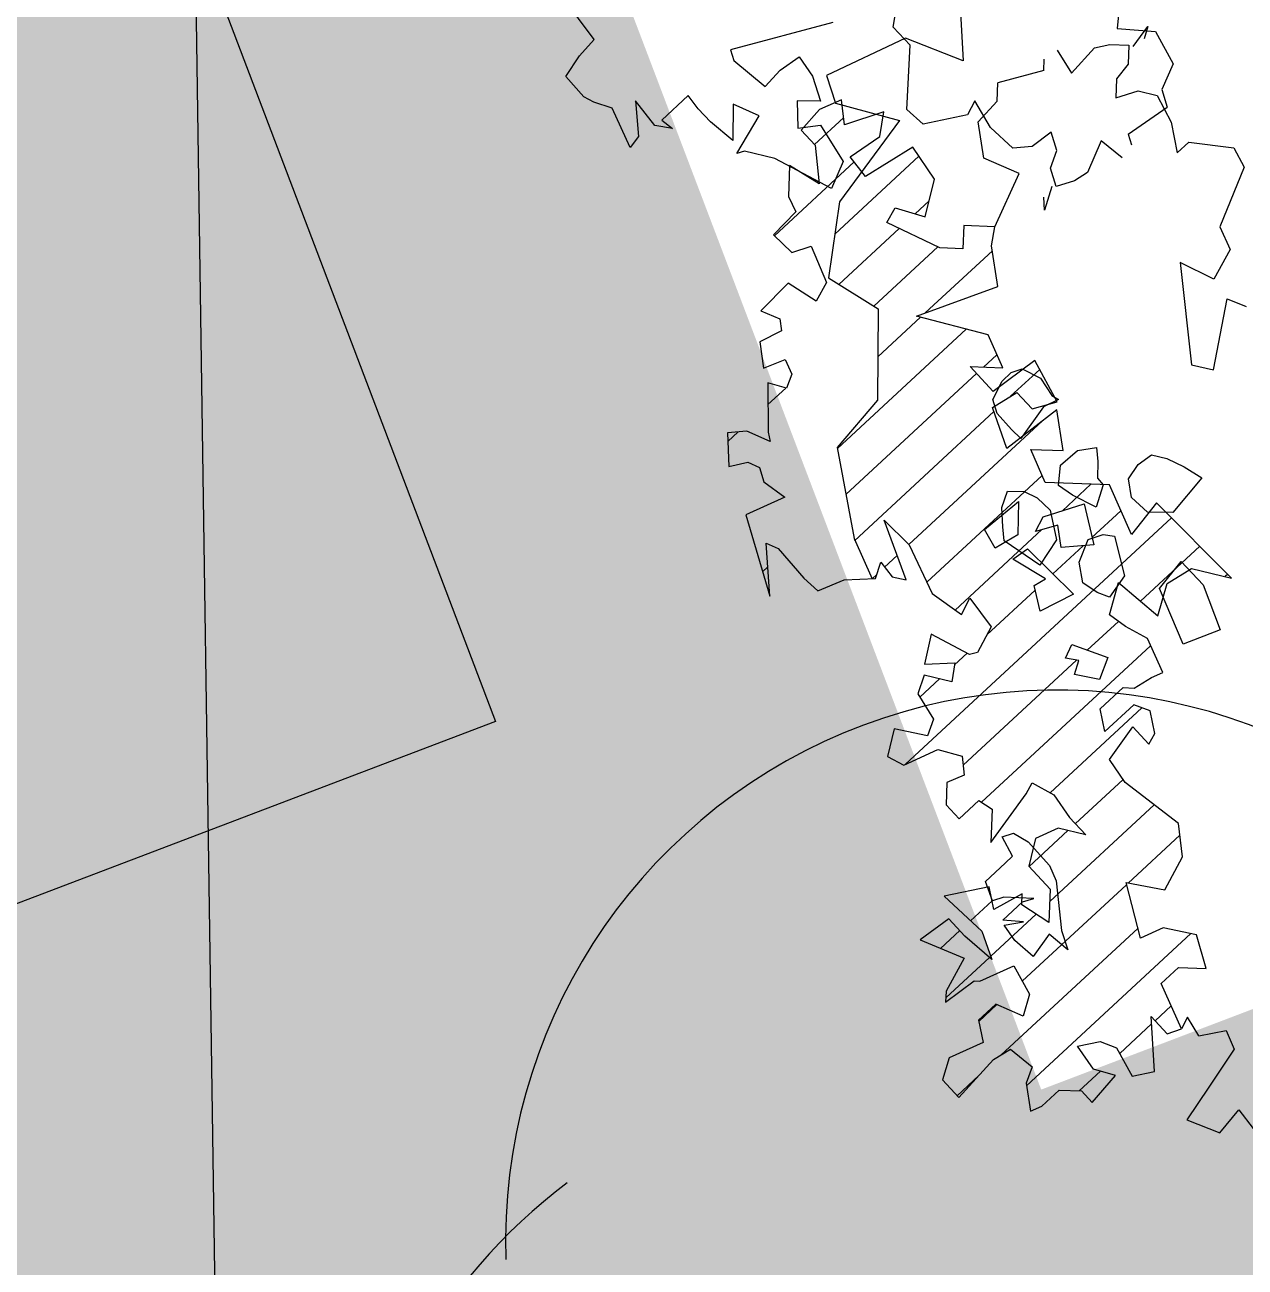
# Model space of a CAD drawing. Header units: metres. Extents: x 1841041 to 1841282, y 5171502 to 5171751.
# Drawn here: x 1841097.335 to 1841098.719, y 5171568.082 to 5171569.49 of the extents above; entities that cross this region are included whole.
import ezdxf
from ezdxf.lldxf.tags import DXFTag

# ---------------------------------------------------------------- set-up
doc = ezdxf.new("R2010")
doc.units = ezdxf.units.M
for name, color, linetype, true_color in [('Fond topo - SUPP', 7, 'Continuous', 0x999999), ('SA - arbuste', 7, 'Continuous', 0x008000), ('SA - béton balayé', 7, 'Continuous', 0xc0c0c0), ('SA - clôture', 7, 'DIVISE2', 0x800080), ('SA - couvre sol 3', 7, 'Continuous', 0x99cc00), ('SA - EBC', 7, 'Continuous', 0x4f7f3f), ('SA - ECL-réso', 6, 'Eclairage public', 0xff00ff), ('SA - gazon', 7, 'Continuous', 0xccffcc), ('SA - haie séparative', 7, 'Continuous', 0x008000), ('SA - Limite terrain', 1, 'LIMITE_CADASTRALE', 0xff0000), ('SA - pouzzolane', 7, 'Continuous', 0x993300)]:
    doc.layers.add(name, color=color, linetype=linetype, true_color=true_color)
doc.layers.add('SA - Bâtiment AB', color=7, linetype='Continuous')
doc.styles.add('Lignes', font='arial.ttf', dxfattribs={"height": 0.35})
tags = doc.linetypes.add('CACHE2', pattern=[4.7625, 3.175, -1.5875]).pattern_tags.tags
tags[6:7] = [DXFTag(74, 4), DXFTag(75, 0), DXFTag(340, '0'), DXFTag(46, 0.0), DXFTag(50, 0.0), DXFTag(44, 0.0), DXFTag(45, 0.0)]
tags[4:5] = [DXFTag(74, 4), DXFTag(75, 0), DXFTag(340, '0'), DXFTag(46, 0.0), DXFTag(50, 0.0), DXFTag(44, 0.0), DXFTag(45, 0.0)]
tags = doc.linetypes.add('DIVISE2', pattern=[15.875, 6.35, -3.175, 0, -3.175, 0, -3.175]).pattern_tags.tags
tags[14:15] = [DXFTag(74, 4), DXFTag(75, 0), DXFTag(340, '0'), DXFTag(46, 0.0), DXFTag(50, 0.0), DXFTag(44, 0.0), DXFTag(45, 0.0)]
tags[12:13] = [DXFTag(74, 4), DXFTag(75, 0), DXFTag(340, '0'), DXFTag(46, 0.0), DXFTag(50, 0.0), DXFTag(44, 0.0), DXFTag(45, 0.0)]
tags[10:11] = [DXFTag(74, 4), DXFTag(75, 0), DXFTag(340, '0'), DXFTag(46, 0.0), DXFTag(50, 0.0), DXFTag(44, 0.0), DXFTag(45, 0.0)]
tags[8:9] = [DXFTag(74, 4), DXFTag(75, 0), DXFTag(340, '0'), DXFTag(46, 0.0), DXFTag(50, 0.0), DXFTag(44, 0.0), DXFTag(45, 0.0)]
tags[6:7] = [DXFTag(74, 4), DXFTag(75, 0), DXFTag(340, '0'), DXFTag(46, 0.0), DXFTag(50, 0.0), DXFTag(44, 0.0), DXFTag(45, 0.0)]
tags[4:5] = [DXFTag(74, 4), DXFTag(75, 0), DXFTag(340, '0'), DXFTag(46, 0.0), DXFTag(50, 0.0), DXFTag(44, 0.0), DXFTag(45, 0.0)]
tags = doc.linetypes.add('Eclairage public', pattern='A,5,-0.25,["ECL",Lignes,S=1,R=0,X=0,Y=-0.18],-1.25', length=6.5).pattern_tags.tags
tags[15:16] = [DXFTag(74, 4), DXFTag(75, 0), DXFTag(340, '0'), DXFTag(46, 0.0), DXFTag(50, 0.0), DXFTag(44, 0.0), DXFTag(45, 0.0)]
tags[4:5] = [DXFTag(74, 4), DXFTag(75, 0), DXFTag(340, '0'), DXFTag(46, 0.0), DXFTag(50, 0.0), DXFTag(44, 0.0), DXFTag(45, 0.0)]
tags = doc.linetypes.add('L16', pattern=[0.375, 0.3, -0.075]).pattern_tags.tags
tags[6:7] = [DXFTag(74, 4), DXFTag(75, 0), DXFTag(340, '0'), DXFTag(46, 0.0), DXFTag(50, 0.0), DXFTag(44, 0.0), DXFTag(45, 0.0)]
tags[4:5] = [DXFTag(74, 4), DXFTag(75, 0), DXFTag(340, '0'), DXFTag(46, 0.0), DXFTag(50, 0.0), DXFTag(44, 0.0), DXFTag(45, 0.0)]
tags = doc.linetypes.add('LIMITE_CADASTRALE', pattern=[13, 8, -2, 1, -2]).pattern_tags.tags
tags[10:11] = [DXFTag(74, 4), DXFTag(75, 0), DXFTag(340, '0'), DXFTag(46, 0.0), DXFTag(50, 0.0), DXFTag(44, 0.0), DXFTag(45, 0.0)]
tags[8:9] = [DXFTag(74, 4), DXFTag(75, 0), DXFTag(340, '0'), DXFTag(46, 0.0), DXFTag(50, 0.0), DXFTag(44, 0.0), DXFTag(45, 0.0)]
tags[6:7] = [DXFTag(74, 4), DXFTag(75, 0), DXFTag(340, '0'), DXFTag(46, 0.0), DXFTag(50, 0.0), DXFTag(44, 0.0), DXFTag(45, 0.0)]
tags[4:5] = [DXFTag(74, 4), DXFTag(75, 0), DXFTag(340, '0'), DXFTag(46, 0.0), DXFTag(50, 0.0), DXFTag(44, 0.0), DXFTag(45, 0.0)]

msp = doc.modelspace()

# ---------------------------------------------------------------- hatches: boundary and pattern name
at = {"layer": 'SA - béton balayé'}
h = msp.add_hatch(dxfattribs=at)
h.set_pattern_fill('BETON_BALAYE', color=256, scale=0.5, style=0, pattern_type=2)
h.set_pattern_definition([(0, (0, 0), (1.1, 0.5), [7.5, -1, 2.5, -0.5]), (0, (0.665, 0.25), (-0.5, 0.665), [1.5, -0.165, 3, -0.375]), (0, (0.25, 0.425), (2.6, 0.335), [4, -0.7, 2, -0.5])])
h.paths.add_polyline_path([(1841099.2489, 5171563.9811, -0.313734), (1841101.0532, 5171566.6226), (1841110.9726, 5171570.3971), (1841110.5481, 5171571.5185), (1841100.6266, 5171567.7442, 0.313734), (1841098.0489, 5171563.9706), (1841098.0884, 5171559.4547, -0.675105), (1841088.6595, 5171555.558), (1841088.4153, 5171555.8073, 0.29821), (1841086.2754, 5171556.2771), (1841077.4086, 5171552.904), (1841077.8352, 5171551.7825), (1841086.7021, 5171555.1555, -0.29821), (1841087.5581, 5171554.9676), (1841087.8022, 5171554.7183, 0.675105), (1841099.2884, 5171559.4652)])
at = {"layer": 'SA - couvre sol 3'}
h = msp.add_hatch(dxfattribs=at)
h.set_pattern_fill('PELOUSE6', color=256, scale=0.1, style=0, pattern_type=2)
h.set_pattern_definition([(0, (0, 0), (0, 0.600000006), [0.18750000187, -1.01250001012]), (90, (0.0703, 0), (-1.200000012, 7e-17), [0.07500000075, -0.52500000525]), (90, (0.1172, 0), (-1.200000012, 7e-17), [0.07500000075, -0.52500000525]), (90, (0.0938, 0), (-1.200000012, 7e-17), [0.09375000094, -0.50625000506]), (123.69006753, (0.04687, 0), (-1.20000001082, 1.200000009543), [0.0600000006, -2.10373078604]), (56.30993247, (0.14062, 0), (4.2e-11, 0.600000006477), [0.0600000006, -2.10373078604]), (56.30993247, (0.1875, 0), (4.2e-11, 0.600000006477), [0.1300000013, -2.03333078533]), (123.69006753, (0, 0), (-1.20000001082, 1.200000009543), [0.1300000013, -2.03333078533]), (0, (0.42533, 0.1125), (0, 0.600000006), [0.22212275422, -0.97787725778]), (0, (0.347, 0.21), (0, 0.600000006), [0.41405044514, -0.280479276805, 0.215371592154, -0.2900986969]), (0, (0.26946, 0.3075), (0, 0.600000006), [0.597399744974, -0.231437308314, 0.147393505474, -0.22376945324]), (0, (0.19153, 0.405), (0, 0.600000006), [0.50230571202, -0.69769429998]), (0, (0.19296, 0.5025), (0, 0.600000006), [0.32784869528, -0.87215131672])])
h.paths.add_polyline_path([(1841110.8938, 5171572.9495), (1841111.2546, 5171572.0012), (1841103.6905, 5171569.1237), (1841103.7616, 5171568.9368), (1841100.6266, 5171567.7442, 0.311335), (1841098.0488, 5171564.0056), (1841098.0843, 5171559.2955, -0.664931), (1841088.6595, 5171555.558), (1841088.4153, 5171555.8073, 0.29821), (1841086.2754, 5171556.2771), (1841094.4279, 5171559.3784), (1841092.4314, 5171564.6267), (1841093.0864, 5171564.8758), (1841095.0829, 5171559.6275), (1841095.3446, 5171559.7271), (1841092.9163, 5171566.1107)])
at = {"layer": 'SA - EBC'}
h = msp.add_hatch(dxfattribs=at)
h.set_pattern_fill('_USER', color=256, scale=0.75, angle=-315, style=0, pattern_type=0)
h.set_pattern_definition([(-315, (0, 0), (-0.53033008589, 0.53033008589), [])])
h.paths.add_polyline_path([(1841119.3108, 5171517.9418), (1841118.4472, 5171528.7351, 0.1757), (1841113.1129, 5171539.7766), (1841109.3438, 5171549.2259), (1841089.2725, 5171544.3043), (1841086.6063, 5171546.279), (1841084.8738, 5171548.2093), (1841084.535, 5171549.2196), (1841084.8733, 5171550.7731, -0.34296), (1841089.2006, 5171553.9782), (1841090.7786, 5171552.8614), (1841093.9269, 5171551.6062), (1841097.9702, 5171551.3519), (1841103.2639, 5171552.0129), (1841107.7311, 5171553.0118, -0.052328), (1841109.9498, 5171560.7386), (1841111.8049, 5171565.3276), (1841115.1437, 5171570.7622, -0.606358), (1841121.4943, 5171570.3151), (1841124.8167, 5171565.3345), (1841131.167, 5171558.8653, -0.134836), (1841134.5594, 5171550.6568), (1841135.0494, 5171546.7196), (1841133.62, 5171539.683, 0.064934), (1841133.2119, 5171533.9235), (1841134.314, 5171530.293)])
at = {"layer": 'SA - gazon'}
msp.add_hatch(color=256, dxfattribs=at).paths.add_polyline_path([(1841097.6908, 5171570.2379), (1841098.4588, 5171568.2191), (1841092.9163, 5171566.1107), (1841092.1483, 5171568.1295)])
at = {"layer": 'SA - pouzzolane'}
h = msp.add_hatch(dxfattribs=at)
h.set_pattern_fill('SABLE', color=256, style=0, pattern_type=2)
h.set_pattern_definition([(0, (78.09, 51.87), (0, 1), [0, -1]), (0, (78.21, 51.71), (0, 1), [0, -1]), (0, (78.16, 51.47), (0, 1), [0, -1]), (0, (78.51, 51.24), (0, 1), [0, -1]), (0, (78.48, 51.6), (0, 1), [0, -1]), (0, (78.75, 51.84), (0, 1), [0, -1]), (0, (78.4, 51.91), (0, 1), [0, -1]), (0, (78.82, 51.5), (0, 1), [0, -1]), (0, (78.77, 51.18), (0, 1), [0, -1]), (0, (78.03, 51.03), (0, 1), [0, -1]), (0, (78.21, 51.23), (0, 1), [0, -1]), (0, (78.35, 51.04), (0, 1), [0, -1]), (0, (78.96, 51.68), (0, 1), [0, -1]), (0, (78.64, 51.43), (0, 1), [0, -1]), (0, (78.56, 51.76), (0, 1), [0, -1]), (0, (78.73, 51.67), (0, 1), [0, -1]), (0, (78.37, 51.4), (0, 1), [0, -1]), (0, (78.65, 51.94), (0, 1), [0, -1]), (0, (78.96, 51.35), (0, 1), [0, -1]), (0, (78.93, 51.05), (0, 1), [0, -1]), (75.9627444784, (78.18, 51.57), (-1.000053324181, -2.99998212319), [0.0412, -4.0819]), (329.0382025877, (78.35, 51.78), (-3.000067924041, 1.99989762714), [0.0583, -5.7726]), (338.199797732, (78.64, 51.55), (3.0000211770895, -0.999937196254), [0.0539, -5.3313]), (149.0377816694, (78.65, 51.07), (3.0000532327494, -1.99991966733), [0.0583, -5.7726]), (53.1303763425, (78.34, 51.2), (1.999985653982, 3.0000095639625), [0.05, -4.95]), (315.000736607, (78.87, 51.92), (1.00000030937, 1.285622e-05), [0.0566, -1.3576]), (101.310397335, (78.8, 51.3), (-1.000032352666, 3.999992071967), [0.051, -5.048]), (323.13100772, (78.06, 51.34), (3.000031602853, -1.999952594909), [0.05, -4.95]), (315.000736607, (78.18, 51.97), (1.00000030937, 1.285622e-05), [0.0424, -1.3718])])
h.paths.add_polyline_path([(1841088.9541, 5171557.5529), (1841088.0303, 5171559.9813), (1841081.3333, 5171557.4337), (1841082.2571, 5171555.0052), (1841075.2149, 5171552.3263), (1841074.5145, 5171562.0527), (1841077.9829, 5171563.3721), (1841075.6141, 5171569.5993), (1841074.015, 5171568.9888), (1841073.8303, 5171571.5546), (1841077.6365, 5171573.0025), (1841075.0221, 5171579.8732, -0.184517), (1841081.5711, 5171585.7286), (1841082.2888, 5171586.0016), (1841082.559, 5171585.2913), (1841083.1665, 5171585.5224), (1841082.8963, 5171586.2327), (1841086.4113, 5171587.5699), (1841088.5268, 5171582.0088), (1841097.9374, 5171585.5887), (1841099.8325, 5171580.607), (1841099.1221, 5171580.3367), (1841099.4137, 5171579.5703), (1841100.124, 5171579.8405), (1841100.636, 5171578.4946), (1841099.9257, 5171578.2244), (1841100.2172, 5171577.458), (1841100.9276, 5171577.7282), (1841102.7444, 5171572.9521), (1841090.7442, 5171568.3871), (1841094.1183, 5171559.5174)])
h.paths.add_polyline_path([(1841079.9347, 5171556.0475), (1841079.4674, 5171555.8698), (1841079.7874, 5171555.0286), (1841080.2547, 5171555.2064)])
h.paths.add_polyline_path([(1841092.1571, 5171560.1729), (1841091.4935, 5171559.9204), (1841091.7068, 5171559.3596), (1841092.3704, 5171559.6121)])
h.paths.add_polyline_path([(1841086.1417, 5171562.6117), (1841086.8426, 5171562.8783), (1841086.6284, 5171563.4415), (1841085.9274, 5171563.1749)])
h.paths.add_polyline_path([(1841086.9292, 5171572.2622), (1841086.4364, 5171573.5576), (1841085.1466, 5171573.0669), (1841085.6394, 5171571.7715)])
h.paths.add_polyline_path([(1841084.9453, 5171564.1515), (1841084.4525, 5171565.4469), (1841083.1626, 5171564.9563), (1841083.6554, 5171563.6608)])
h.paths.add_polyline_path([(1841088.8168, 5171573.3566), (1841088.5679, 5171574.0108), (1841087.7737, 5171573.7087), (1841088.0226, 5171573.0544)])
h.paths.add_polyline_path([(1841091.2535, 5171578.004), (1841089.9581, 5171577.5112), (1841090.4487, 5171576.2214), (1841091.7442, 5171576.7142)])
h.paths.add_polyline_path([(1841091.3578, 5171573.724), (1841092.6533, 5171574.2168), (1841092.1626, 5171575.5067), (1841090.8672, 5171575.0139)])
h.paths.add_polyline_path([(1841078.1427, 5171579.1504), (1841078.76, 5171579.3853), (1841078.5253, 5171580.0021), (1841077.908, 5171579.7673)])
h.paths.add_polyline_path([(1841084.0802, 5171578.4236), (1841082.8816, 5171577.9676), (1841083.5286, 5171576.267), (1841084.7272, 5171576.7229), (1841085.6233, 5171574.3672), (1841089.1563, 5171575.7111), (1841086.9377, 5171581.5434), (1841083.4047, 5171580.1994)])
h.paths.add_polyline_path([(1841080.7584, 5171562.7096), (1841080.2678, 5171563.9994), (1841078.9723, 5171563.5066), (1841079.463, 5171562.2168)])
h.paths.add_polyline_path([(1841081.4517, 5171572.8872), (1841080.7413, 5171572.617), (1841081.0257, 5171571.8692), (1841081.7361, 5171572.1395)])

# ---------------------------------------------------------------- linework, layer by layer
at = {"layer": 'Fond topo - SUPP', "linetype": 'L16', "ltscale": 2, "flags": 128}
msp.add_lwpolyline([(1841088.7709, 5171555.4442, 0.019896), (1841089.454, 5171555.0547, 0.019896), (1841090.166, 5171554.7207, 0.021533), (1841090.9637, 5171554.4242, 0.021533), (1841091.784, 5171554.1974, 0.257696), (1841095.6824, 5171555.1312, 0.11228), (1841097.302, 5171557.46, 0.061741), (1841097.5795, 5171560.4717), (1841097.5921, 5171565.2932), (1841097.4585, 5171574.3066, -0.131239), (1841099.6745, 5171583.4621, -0.390473), (1841106.303, 5171585.7162, -0.056476), (1841110.442, 5171583.2936), (1841112.8181, 5171580.4223), (1841114.7643, 5171577.4675), (1841115.7147, 5171575.9531), (1841118.0315, 5171572.1591), (1841120.9234, 5171567.6954), (1841123.9523, 5171563.6316, 0.198975), (1841126.8432, 5171561.8145, 0.243543), (1841129.6165, 5171562.5644, 0.098187), (1841131.7777, 5171565.4436, 0.059558), (1841133.2244, 5171569.6786), (1841135.7862, 5171579.4636, -0.080935), (1841141.1125, 5171591.9671, -0.021003), (1841145.2069, 5171597.8728, -0.082068), (1841150.8009, 5171603.1769, -0.160003), (1841155.5759, 5171604.5382, -0.079327), (1841158.6652, 5171603.9187, -0.091788), (1841160.6198, 5171602.7489, -0.065605), (1841163.8144, 5171599.0874, -0.059898), (1841165.2066, 5171596.3245), (1841165.2499, 5171596.2036)], format="xyb", dxfattribs=at)
at = {"layer": 'SA - arbuste', "ltscale": 0.8}
for centre, radius, start, end in [((1841098.5054, 5171568.1112), 0.6251, 43.6285, 181.8458), ((1841098.3403, 5171567.6609), 0.6477, 127.0485, 222.5557)]:
    msp.add_arc(centre, radius, start, end, dxfattribs=at)
at = {"layer": 'SA - Bâtiment AB', "color": 16, "linetype": 'DIVISE2', "ltscale": 0.1, "true_color": 0x800000, "const_width": 0.1, "elevation": 0, "flags": 128}
msp.add_lwpolyline([(1841097.513, 5171570.7053), (1841098.2952, 5171568.649)], dxfattribs=at)
at = {"layer": 'SA - Bâtiment AB', "linetype": 'CACHE2', "ltscale": 0.25, "elevation": 0, "flags": 128}
msp.add_lwpolyline([(1841097.1578, 5171570.5702), (1841097.8689, 5171568.7008), (1841093.663, 5171567.1009), (1841092.9519, 5171568.9702)], dxfattribs=at)
at = {"layer": 'SA - clôture', "ltscale": 0.1, "const_width": 0.1, "elevation": 0, "flags": 128}
msp.add_lwpolyline([(1841103.8658, 5171570.2759), (1841092.9163, 5171566.1107)], dxfattribs=at)
at = {"layer": 'SA - clôture', "ltscale": 0.1, "const_width": 0.1, "flags": 128}
msp.add_lwpolyline([(1841098.4588, 5171568.2191), (1841098.2952, 5171568.649)], dxfattribs=at)
at = {"layer": 'SA - ECL-réso', "ltscale": 0.5, "const_width": 0.15, "elevation": 0, "flags": 128}
msp.add_lwpolyline([(1841077.8206, 5171552.5259, 0.367766), (1841079.3264, 5171551.7556), (1841085.0281, 5171553.9103), (1841088.9282, 5171555.5779, -0.214116), (1841089.5964, 5171555.5035), (1841091.5149, 5171554.5636, 0.409404), (1841096.9718, 5171557.1301, 0.134342), (1841097.6474, 5171559.6846), (1841097.491, 5171563.2239), (1841097.4846, 5171563.9657, -0.313734), (1841100.4259, 5171568.2717), (1841101.735, 5171568.7697, -0.087208), (1841102.2497, 5171568.8437)], format="xyb", dxfattribs=at)
at = {"layer": 'SA - haie séparative', "ltscale": 0.34992}
for p, q in [((1841097.981, 5171569.4735), (1841097.9265, 5171569.5462)), ((1841098.58, 5171569.5519), (1841098.574, 5171569.4859)), ((1841098.3198, 5171569.4876), (1841098.3261, 5171569.5253)), ((1841098.3955, 5171569.5177), (1841098.3994, 5171569.4493)), ((1841098.2513, 5171569.4928), (1841098.1355, 5171569.4618)), ((1841098.3393, 5171569.4672), (1841098.3198, 5171569.4876)), ((1841098.574, 5171569.4859), (1841098.6175, 5171569.4824)), ((1841098.5921, 5171569.4656), (1841098.6087, 5171569.4882)), ((1841098.6087, 5171569.4882), (1841098.6044, 5171569.4741)), ((1841098.6175, 5171569.4824), (1841098.6372, 5171569.446)), ((1841097.9641, 5171569.455), (1841097.981, 5171569.4735)), ((1841098.3337, 5171569.4749), (1841098.2442, 5171569.4329)), ((1841098.3994, 5171569.4493), (1841098.3337, 5171569.4749)), ((1841097.9488, 5171569.4315), (1841097.9641, 5171569.455)), ((1841098.1355, 5171569.4618), (1841098.1392, 5171569.4497)), ((1841098.3354, 5171569.3943), (1841098.3393, 5171569.4672)), ((1841098.5059, 5171569.4613), (1841098.522, 5171569.4355)), ((1841098.522, 5171569.4355), (1841098.5483, 5171569.4642)), ((1841098.5483, 5171569.4642), (1841098.5656, 5171569.468)), ((1841098.5656, 5171569.468), (1841098.5872, 5171569.4672)), ((1841098.5872, 5171569.4672), (1841098.5864, 5171569.4456)), ((1841098.1392, 5171569.4497), (1841098.1747, 5171569.4201)), ((1841098.1917, 5171569.4386), (1841098.2134, 5171569.4538)), ((1841098.2134, 5171569.4538), (1841098.2286, 5171569.4321)), ((1841098.4906, 5171569.4385), (1841098.491, 5171569.4511)), ((1841098.5864, 5171569.4456), (1841098.5731, 5171569.429)), ((1841098.6372, 5171569.446), (1841098.6246, 5171569.4167)), ((1841097.9691, 5171569.4085), (1841097.9488, 5171569.4315)), ((1841098.1747, 5171569.4201), (1841098.1917, 5171569.4386)), ((1841098.2286, 5171569.4321), (1841098.2373, 5171569.4037)), ((1841098.2442, 5171569.4329), (1841098.2546, 5171569.4014)), ((1841098.4906, 5171569.4385), (1841098.4386, 5171569.4243)), ((1841098.5731, 5171569.429), (1841098.5723, 5171569.4074)), ((1841098.4378, 5171569.4036), (1841098.4386, 5171569.4243)), ((1841098.5723, 5171569.4074), (1841098.5978, 5171569.4154)), ((1841098.5978, 5171569.4154), (1841098.6193, 5171569.4101)), ((1841098.6246, 5171569.4167), (1841098.6307, 5171569.3969)), ((1841097.9803, 5171569.4025), (1841097.9691, 5171569.4085)), ((1841098.0013, 5171569.3958), (1841097.9803, 5171569.4025)), ((1841098.0279, 5171569.404), (1841098.031, 5171569.3635)), ((1841098.0498, 5171569.3759), (1841098.0279, 5171569.404)), ((1841098.0873, 5171569.4101), (1841098.0574, 5171569.382)), ((1841098.0987, 5171569.3948), (1841098.0873, 5171569.4101)), ((1841098.1384, 5171569.4004), (1841098.1381, 5171569.3589)), ((1841098.168, 5171569.387), (1841098.1384, 5171569.4004)), ((1841098.2109, 5171569.404), (1841098.2119, 5171569.3732)), ((1841098.2373, 5171569.4037), (1841098.2109, 5171569.404)), ((1841098.2546, 5171569.4014), (1841098.3271, 5171569.3818)), ((1841098.4126, 5171569.404), (1841098.4043, 5171569.3883)), ((1841098.4304, 5171569.3737), (1841098.4126, 5171569.404)), ((1841098.4162, 5171569.3801), (1841098.4378, 5171569.4036)), ((1841098.6193, 5171569.4101), (1841098.6352, 5171569.3797)), ((1841098.0216, 5171569.3512), (1841098.0013, 5171569.3958)), ((1841098.1126, 5171569.3802), (1841098.0987, 5171569.3948)), ((1841098.1426, 5171569.3442), (1841098.168, 5171569.387)), ((1841098.3539, 5171569.3774), (1841098.3354, 5171569.3943)), ((1841098.4043, 5171569.3883), (1841098.3539, 5171569.3774)), ((1841098.5864, 5171569.3662), (1841098.6307, 5171569.3969)), ((1841098.0697, 5171569.3726), (1841098.0498, 5171569.3759)), ((1841098.0574, 5171569.382), (1841098.0697, 5171569.3726)), ((1841098.1381, 5171569.3589), (1841098.1126, 5171569.3802)), ((1841098.2119, 5171569.3732), (1841098.2373, 5171569.3763)), ((1841098.2373, 5171569.3763), (1841098.2632, 5171569.3353)), ((1841098.3271, 5171569.3818), (1841098.2591, 5171569.2896)), ((1841098.4227, 5171569.3392), (1841098.4162, 5171569.3801)), ((1841098.4555, 5171569.3504), (1841098.4304, 5171569.3737)), ((1841098.6352, 5171569.3797), (1841098.642, 5171569.3452)), ((1841098.031, 5171569.3635), (1841098.0216, 5171569.3512)), ((1841098.499, 5171569.3685), (1841098.4775, 5171569.3524)), ((1841098.5054, 5171569.3478), (1841098.499, 5171569.3685)), ((1841098.5557, 5171569.3587), (1841098.5404, 5171569.3228)), ((1841098.5795, 5171569.3396), (1841098.5557, 5171569.3587)), ((1841098.5864, 5171569.3662), (1841098.5901, 5171569.3542)), ((1841098.642, 5171569.3452), (1841098.6551, 5171569.3573)), ((1841098.6551, 5171569.3573), (1841098.7062, 5171569.3508)), ((1841098.1512, 5171569.3469), (1841098.1426, 5171569.3442)), ((1841098.1858, 5171569.3387), (1841098.1512, 5171569.3469)), ((1841098.4775, 5171569.3524), (1841098.4555, 5171569.3504)), ((1841098.4984, 5171569.3277), (1841098.5054, 5171569.3478)), ((1841098.7062, 5171569.3508), (1841098.718, 5171569.3287)), ((1841098.25, 5171569.3048), (1841098.1858, 5171569.3387)), ((1841098.2632, 5171569.3353), (1841098.25, 5171569.3048)), ((1841098.4626, 5171569.3215), (1841098.4227, 5171569.3392)), ((1841098.5047, 5171569.3071), (1841098.4984, 5171569.3277)), ((1841098.718, 5171569.3287), (1841098.6901, 5171569.2613)), ((1841098.435, 5171569.2612), (1841098.4626, 5171569.3215)), ((1841098.5254, 5171569.3135), (1841098.5047, 5171569.3071)), ((1841098.5404, 5171569.3228), (1841098.5254, 5171569.3135)), ((1841098.4996, 5171569.307), (1841098.4914, 5171569.2801)), ((1841098.2591, 5171569.2896), (1841098.2465, 5171569.2033)), ((1841098.4914, 5171569.2801), (1841098.4908, 5171569.2949)), ((1841098.6901, 5171569.2613), (1841098.7018, 5171569.2356)), ((1841098.7018, 5171569.2356), (1841098.6833, 5171569.2021)), ((1841098.6453, 5171569.2207), (1841098.658, 5171569.1048)), ((1841098.6833, 5171569.2021), (1841098.6453, 5171569.2207)), ((1841098.2465, 5171569.2033), (1841098.3029, 5171569.1684)), ((1841098.683, 5171569.0993), (1841098.6987, 5171569.1798)), ((1841098.6987, 5171569.1798), (1841098.72, 5171569.1709)), ((1841098.3029, 5171569.1684), (1841098.3022, 5171569.0648)), ((1841098.658, 5171569.1048), (1841098.683, 5171569.0993)), ((1841098.3022, 5171569.0648), (1841098.2565, 5171569.0111)), ((1841098.2565, 5171569.0111), (1841098.2756, 5171568.9079)), ((1841098.2756, 5171568.9079), (1841098.296, 5171568.8625)), ((1841098.6217, 5171568.8515), (1841098.6464, 5171568.8821)), ((1841098.6464, 5171568.8821), (1841098.6714, 5171568.8555)), ((1841098.6488, 5171568.7883), (1841098.6217, 5171568.8515)), ((1841098.6714, 5171568.8555), (1841098.6907, 5171568.8046)), ((1841098.6907, 5171568.8046), (1841098.6488, 5171568.7883)), ((1841098.4434, 5171568.5701), (1841098.4562, 5171568.5742)), ((1841098.4552, 5171568.548), (1841098.4434, 5171568.5701)), ((1841098.4562, 5171568.5742), (1841098.473, 5171568.5645)), ((1841098.473, 5171568.5645), (1841098.4972, 5171568.5374)), ((1841098.4244, 5171568.5195), (1841098.4468, 5171568.5403)), ((1841098.4468, 5171568.5403), (1841098.4552, 5171568.548)), ((1841098.4972, 5171568.5374), (1841098.5046, 5171568.52)), ((1841098.4325, 5171568.4975), (1841098.4244, 5171568.5195)), ((1841098.5046, 5171568.52), (1841098.5106, 5171568.4639)), ((1841098.4453, 5171568.5016), (1841098.4325, 5171568.4975)), ((1841098.4795, 5171568.5002), (1841098.4453, 5171568.5016)), ((1841098.4667, 5171568.4962), (1841098.4795, 5171568.5002)), ((1841098.4443, 5171568.4755), (1841098.4667, 5171568.4962)), ((1841098.4677, 5171568.4736), (1841098.4443, 5171568.4755)), ((1841098.4459, 5171568.47), (1841098.4677, 5171568.4736)), ((1841098.4578, 5171568.4524), (1841098.4459, 5171568.47)), ((1841098.4969, 5171568.4599), (1841098.4788, 5171568.4345)), ((1841098.5178, 5171568.442), (1841098.4969, 5171568.4599)), ((1841098.5106, 5171568.4639), (1841098.5178, 5171568.442)), ((1841098.4788, 5171568.4345), (1841098.4578, 5171568.4524)), ((1841098.6537, 5171568.3658), (1841098.6469, 5171568.3525)), ((1841098.6664, 5171568.3445), (1841098.6537, 5171568.3658)), ((1841098.6664, 5171568.3445), (1841098.6973, 5171568.3506)), ((1841098.6973, 5171568.3506), (1841098.7064, 5171568.3295)), ((1841098.7064, 5171568.3295), (1841098.6777, 5171568.2864)), ((1841098.6777, 5171568.2864), (1841098.6529, 5171568.2495)), ((1841098.6901, 5171568.2346), (1841098.7119, 5171568.2608)), ((1841098.7119, 5171568.2608), (1841098.7282, 5171568.2394)), ((1841098.6529, 5171568.2495), (1841098.6901, 5171568.2346))]:
    msp.add_line(p, q, dxfattribs=at)
at = {"layer": 'SA - haie séparative', "ltscale": 0.34992, "elevation": 0, "flags": 128}
for points in [[(1841098.435, 5171569.2612), (1841098.3999, 5171569.2626), (1841098.3989, 5171569.2365), (1841098.3728, 5171569.2375), (1841098.3126, 5171569.266), (1841098.3223, 5171569.2827), (1841098.3561, 5171569.2724), (1841098.3668, 5171569.3153), (1841098.3421, 5171569.3514), (1841098.2885, 5171569.3183), (1841098.2713, 5171569.3406), (1841098.3047, 5171569.3636), (1841098.3093, 5171569.3914), (1841098.2646, 5171569.3769), (1841098.2612, 5171569.405), (1841098.2364, 5171569.3942), (1841098.2157, 5171569.3707), (1841098.2313, 5171569.3539), (1841098.2359, 5171569.3099), (1841098.2024, 5171569.3306), (1841098.2011, 5171569.2955), (1841098.2094, 5171569.2781), (1841098.1841, 5171569.252), (1841098.2049, 5171569.2323), (1841098.2269, 5171569.2395), (1841098.2442, 5171569.1983), (1841098.2326, 5171569.1771), (1841098.2009, 5171569.1973), (1841098.1699, 5171569.166), (1841098.1912, 5171569.1571), (1841098.1934, 5171569.1435), (1841098.1686, 5171569.1309), (1841098.1728, 5171569.101), (1841098.1975, 5171569.1109), (1841098.205, 5171569.0943), (1841098.199, 5171569.0784), (1841098.1776, 5171569.0846), (1841098.1781, 5171569.0287), (1841098.1804, 5171569.0178), (1841098.1538, 5171569.0296), (1841098.1321, 5171569.0278), (1841098.1334, 5171568.9898), (1841098.1552, 5171568.9944), (1841098.1685, 5171568.9885), (1841098.1733, 5171568.9721), (1841098.1969, 5171568.9549), (1841098.1529, 5171568.935), (1841098.18, 5171568.8429), (1841098.176, 5171568.9026), (1841098.1893, 5171568.8966), (1841098.2186, 5171568.8631), (1841098.2343, 5171568.8489), (1841098.2645, 5171568.8613), (1841098.2997, 5171568.8626), (1841098.3059, 5171568.8813), (1841098.3187, 5171568.8646), (1841098.3348, 5171568.8613), (1841098.3095, 5171568.929), (1841098.3382, 5171568.9008), (1841098.364, 5171568.8457), (1841098.3972, 5171568.822), (1841098.4069, 5171568.8405), (1841098.4309, 5171568.808), (1841098.4155, 5171568.7788), (1841098.4064, 5171568.7765), (1841098.3631, 5171568.7998), (1841098.3555, 5171568.7658), (1841098.3898, 5171568.7672), (1841098.3863, 5171568.7457), (1841098.355, 5171568.7532), (1841098.3479, 5171568.7319), (1841098.3657, 5171568.7032), (1841098.3587, 5171568.6846), (1841098.3211, 5171568.6923), (1841098.3136, 5171568.6611), (1841098.3321, 5171568.6513), (1841098.3707, 5171568.6688), (1841098.3983, 5171568.6614), (1841098.4002, 5171568.6397), (1841098.3809, 5171568.6314), (1841098.38, 5171568.6062), (1841098.3947, 5171568.5903), (1841098.4171, 5171568.6111), (1841098.4321, 5171568.6015), (1841098.4313, 5171568.5826), (1841098.4306, 5171568.5637), (1841098.4706, 5171568.6189), (1841098.4774, 5171568.6313), (1841098.5021, 5171568.6177), (1841098.52, 5171568.5918), (1841098.5382, 5171568.5722), (1841098.507, 5171568.5797), (1841098.4813, 5171568.568), (1841098.4737, 5171568.5368), (1841098.498, 5171568.5106), (1841098.4965, 5171568.4728), (1841098.4657, 5171568.4929), (1841098.4662, 5171568.5055), (1841098.434, 5171568.4878), (1841098.4287, 5171568.5133), (1841098.3778, 5171568.5026), (1841098.4204, 5171568.4631), (1841098.4318, 5171568.4311), (1841098.4013, 5171568.4576), (1841098.3831, 5171568.4772), (1841098.3506, 5171568.4532), (1841098.4003, 5171568.4324), (1841098.3799, 5171568.3953), (1841098.3794, 5171568.3827), (1841098.4119, 5171568.4067), (1841098.4182, 5171568.4064), (1841098.4568, 5171568.4239), (1841098.4744, 5171568.3916), (1841098.4672, 5171568.3667), (1841098.4362, 5171568.3805), (1841098.4165, 5171568.3623), (1841098.4219, 5171568.3369), (1841098.3833, 5171568.3194), (1841098.376, 5171568.2945), (1841098.3942, 5171568.2748), (1841098.4337, 5171568.3175), (1841098.4531, 5171568.3294), (1841098.4776, 5171568.3095), (1841098.4706, 5171568.2908), (1841098.4756, 5171568.2591), (1841098.4885, 5171568.2649), (1841098.5081, 5171568.2831), (1841098.5333, 5171568.2821), (1841098.5454, 5171568.269), (1841098.5719, 5171568.2995), (1841098.5469, 5171568.3068), (1841098.529, 5171568.3327), (1841098.5544, 5171568.3381), (1841098.5731, 5171568.331), (1841098.5908, 5171568.2988), (1841098.6162, 5171568.3041), (1841098.6123, 5171568.3665), (1841098.6305, 5171568.3468), (1841098.6469, 5171568.3525), (1841098.6237, 5171568.4039), (1841098.6433, 5171568.4221), (1841098.6748, 5171568.4208), (1841098.6637, 5171568.4591), (1841098.6261, 5171568.4669), (1841098.6004, 5171568.4553), (1841098.5839, 5171568.5181), (1841098.6278, 5171568.5101), (1841098.6481, 5171568.5472), (1841098.6433, 5171568.5852), (1841098.5829, 5171568.6317), (1841098.565, 5171568.6577), (1841098.5916, 5171568.6945), (1841098.6098, 5171568.6749), (1841098.6166, 5171568.6872), (1841098.6113, 5171568.7127), (1841098.5926, 5171568.7197), (1841098.5599, 5171568.6894), (1841098.5545, 5171568.7149), (1841098.5807, 5171568.7391), (1841098.5933, 5171568.7386), (1841098.6127, 5171568.7505), (1841098.6256, 5171568.7563), (1841098.6081, 5171568.7948), (1841098.5834, 5171568.8084), (1841098.565, 5171568.8217), (1841098.5754, 5171568.8583), (1841098.6199, 5171568.8205), (1841098.6304, 5171568.8571), (1841098.658, 5171568.874), (1841098.7036, 5171568.8632), (1841098.6186, 5171568.9486), (1841098.5901, 5171568.9127), (1841098.5653, 5171568.9687), (1841098.4923, 5171568.9715), (1841098.4758, 5171569.0091), (1841098.5127, 5171569.0076), (1841098.5054, 5171569.0539), (1841098.4488, 5171569.0101), (1841098.4325, 5171569.0567), (1841098.4602, 5171569.0737), (1841098.4775, 5171569.055), (1841098.5058, 5171569.0629), (1841098.4806, 5171569.1098), (1841098.4332, 5171569.0747), (1841098.4073, 5171569.1028), (1841098.4442, 5171569.1013), (1841098.4276, 5171569.1389), (1841098.3464, 5171569.1601), (1841098.4387, 5171569.1935), (1841098.4315, 5171569.2397)], [(1841098.4903, 5171569.0572), (1841098.4648, 5171569.0214), (1841098.4539, 5171569.0315), (1841098.4379, 5171569.0499), (1841098.4327, 5171569.0656), (1841098.4433, 5171569.0865), (1841098.4538, 5171569.0962), (1841098.4661, 5171569.1003), (1841098.487, 5171569.0897), (1841098.4997, 5171569.0702), (1841098.5075, 5171569.0654)], [(1841098.5502, 5171568.9437), (1841098.5233, 5171568.9573), (1841098.5072, 5171568.9682), (1841098.5095, 5171568.9913), (1841098.529, 5171569.0077), (1841098.5503, 5171569.011), (1841098.5518, 5171568.9953), (1841098.5517, 5171568.9766), (1841098.5581, 5171568.9688)], [(1841098.6369, 5171568.9375), (1841098.6081, 5171568.938), (1841098.5902, 5171568.9545), (1841098.5869, 5171568.9758), (1841098.5978, 5171568.9918), (1841098.6128, 5171569.003), (1841098.6303, 5171568.9988), (1841098.6497, 5171568.9891), (1841098.6699, 5171568.977)], [(1841098.5052, 5171568.9065), (1841098.486, 5171568.8777), (1841098.4457, 5171568.9055), (1841098.4443, 5171568.9212), (1841098.4432, 5171568.9433), (1841098.4496, 5171568.9616), (1841098.4683, 5171568.9615), (1841098.4833, 5171568.954), (1841098.4978, 5171568.9401)], [(1841098.4236, 5171568.9182), (1841098.4618, 5171568.9501), (1841098.4612, 5171568.9123), (1841098.4354, 5171568.897)], [(1841098.4899, 5171568.9328), (1841098.5365, 5171568.9472), (1841098.5473, 5171568.9008), (1841098.5102, 5171568.8978), (1841098.5067, 5171568.9231), (1841098.4812, 5171568.916)], [(1841098.5821, 5171568.8659), (1841098.5652, 5171568.8416), (1841098.551, 5171568.8469), (1841098.535, 5171568.8578), (1841098.5309, 5171568.8813), (1841098.5411, 5171568.9071), (1841098.5579, 5171568.9127), (1841098.571, 5171568.9108)], [(1841098.4556, 5171568.8845), (1841098.4723, 5171568.8965), (1841098.5244, 5171568.8449), (1841098.4867, 5171568.8257), (1841098.4797, 5171568.8548), (1841098.4926, 5171568.8624)], [(1841098.5226, 5171568.7878), (1841098.5631, 5171568.7731), (1841098.554, 5171568.7482), (1841098.5254, 5171568.7538), (1841098.5305, 5171568.7699), (1841098.5153, 5171568.7723)]]:
    msp.add_lwpolyline(points, close=True, dxfattribs=at)
for points in [[(1841098.2636, 5171569.3849), (1841098.2307, 5171569.3544)], [(1841098.2636, 5171569.3849), (1841098.2307, 5171569.3544)], [(1841098.2758, 5171569.3348), (1841098.1852, 5171569.2509)], [(1841098.2758, 5171569.3348), (1841098.1852, 5171569.2509)], [(1841098.204, 5171569.3297), (1841098.2023, 5171569.3282)], [(1841098.204, 5171569.3297), (1841098.2023, 5171569.3282)], [(1841098.349, 5171569.3412), (1841098.2538, 5171569.2531)], [(1841098.349, 5171569.3412), (1841098.2538, 5171569.2531)], [(1841098.3607, 5171569.2906), (1841098.3448, 5171569.2759)], [(1841098.3607, 5171569.2906), (1841098.3448, 5171569.2759)], [(1841098.3268, 5171569.2593), (1841098.2584, 5171569.196)], [(1841098.3268, 5171569.2593), (1841098.2584, 5171569.196)], [(1841098.3707, 5171569.2385), (1841098.2981, 5171569.1713)], [(1841098.3707, 5171569.2385), (1841098.2981, 5171569.1713)], [(1841098.4324, 5171569.2342), (1841098.3561, 5171569.1636)], [(1841098.4324, 5171569.2342), (1841098.3561, 5171569.1636)], [(1841098.351, 5171569.1589), (1841098.3026, 5171569.1141)], [(1841098.351, 5171569.1589), (1841098.3026, 5171569.1141)], [(1841098.4027, 5171569.1454), (1841098.2566, 5171569.0102)], [(1841098.4027, 5171569.1454), (1841098.2566, 5171569.0102)], [(1841098.4376, 5171569.1163), (1841098.4223, 5171569.1022)], [(1841098.4376, 5171569.1163), (1841098.4223, 5171569.1022)], [(1841098.4145, 5171569.095), (1841098.2664, 5171568.9578)], [(1841098.4145, 5171569.095), (1841098.2664, 5171568.9578)], [(1841098.486, 5171569.0997), (1841098.4531, 5171569.0693)], [(1841098.486, 5171569.0997), (1841098.4531, 5171569.0693)], [(1841098.198, 5171569.0786), (1841098.1778, 5171569.06)], [(1841098.198, 5171569.0786), (1841098.1778, 5171569.06)], [(1841098.4342, 5171569.0518), (1841098.2761, 5171568.9054)], [(1841098.4342, 5171569.0518), (1841098.2761, 5171568.9054)], [(1841098.4892, 5171569.0414), (1841098.3378, 5171568.9012)], [(1841098.4892, 5171569.0414), (1841098.3378, 5171568.9012)], [(1841098.1441, 5171569.0288), (1841098.1325, 5171569.018)], [(1841098.1441, 5171569.0288), (1841098.1325, 5171569.018)], [(1841098.4888, 5171568.9796), (1841098.358, 5171568.8585)], [(1841098.4888, 5171568.9796), (1841098.358, 5171568.8585)], [(1841098.5441, 5171568.9695), (1841098.5119, 5171568.9396)], [(1841098.5441, 5171568.9695), (1841098.5119, 5171568.9396)], [(1841098.5782, 5171568.9396), (1841098.5453, 5171568.9092)], [(1841098.5782, 5171568.9396), (1841098.5453, 5171568.9092)], [(1841098.6356, 5171568.9314), (1841098.3339, 5171568.6522)], [(1841098.6356, 5171568.9314), (1841098.3339, 5171568.6522)], [(1841098.4886, 5171568.9181), (1841098.3902, 5171568.827)], [(1841098.4886, 5171568.9181), (1841098.3902, 5171568.827)], [(1841098.5352, 5171568.8998), (1841098.501, 5171568.8681)], [(1841098.5352, 5171568.8998), (1841098.501, 5171568.8681)], [(1841098.6675, 5171568.8995), (1841098.6002, 5171568.8372)], [(1841098.6675, 5171568.8995), (1841098.6002, 5171568.8372)], [(1841098.3245, 5171568.8889), (1841098.3102, 5171568.8757)], [(1841098.3245, 5171568.8889), (1841098.3102, 5171568.8757)], [(1841098.1778, 5171568.8758), (1841098.1719, 5171568.8704)], [(1841098.1778, 5171568.8758), (1841098.1719, 5171568.8704)], [(1841098.3013, 5171568.8674), (1841098.2959, 5171568.8625)], [(1841098.3013, 5171568.8674), (1841098.2959, 5171568.8625)], [(1841098.6993, 5171568.8676), (1841098.6964, 5171568.8649)], [(1841098.6993, 5171568.8676), (1841098.6964, 5171568.8649)], [(1841098.481, 5171568.8496), (1841098.426, 5171568.7988)], [(1841098.481, 5171568.8496), (1841098.426, 5171568.7988)], [(1841098.5753, 5171568.8142), (1841098.54, 5171568.7815)], [(1841098.5753, 5171568.8142), (1841098.54, 5171568.7815)], [(1841098.6118, 5171568.7866), (1841098.4201, 5171568.6092)], [(1841098.6118, 5171568.7866), (1841098.4201, 5171568.6092)], [(1841098.4036, 5171568.778), (1841098.3894, 5171568.7649)], [(1841098.4036, 5171568.778), (1841098.3894, 5171568.7649)], [(1841098.5279, 5171568.7703), (1841098.3992, 5171568.6512)], [(1841098.5279, 5171568.7703), (1841098.3992, 5171568.6512)], [(1841098.3723, 5171568.7491), (1841098.35, 5171568.7284)], [(1841098.3723, 5171568.7491), (1841098.35, 5171568.7284)], [(1841098.602, 5171568.7162), (1841098.498, 5171568.6199)], [(1841098.602, 5171568.7162), (1841098.498, 5171568.6199)], [(1841098.5806, 5171568.635), (1841098.5264, 5171568.5849)], [(1841098.5806, 5171568.635), (1841098.5264, 5171568.5849)], [(1841098.6159, 5171568.6063), (1841098.4974, 5171568.4966)], [(1841098.6159, 5171568.6063), (1841098.4974, 5171568.4966)], [(1841098.518, 5171568.577), (1841098.4741, 5171568.5364)], [(1841098.518, 5171568.577), (1841098.4741, 5171568.5364)], [(1841098.645, 5171568.5718), (1841098.5864, 5171568.5176)], [(1841098.645, 5171568.5718), (1841098.5864, 5171568.5176)], [(1841098.5845, 5171568.5158), (1841098.4663, 5171568.4064)], [(1841098.5845, 5171568.5158), (1841098.4663, 5171568.4064)], [(1841098.432, 5171568.4974), (1841098.4077, 5171568.4749)], [(1841098.432, 5171568.4974), (1841098.4077, 5171568.4749)], [(1841098.482, 5171568.4823), (1841098.4305, 5171568.4347)], [(1841098.482, 5171568.4823), (1841098.4305, 5171568.4347)], [(1841098.3956, 5171568.4637), (1841098.3737, 5171568.4435)], [(1841098.3956, 5171568.4637), (1841098.3737, 5171568.4435)], [(1841098.5975, 5171568.4665), (1841098.4419, 5171568.3225)], [(1841098.5975, 5171568.4665), (1841098.4419, 5171568.3225)], [(1841098.6573, 5171568.4605), (1841098.471, 5171568.288)], [(1841098.6573, 5171568.4605), (1841098.471, 5171568.288)], [(1841098.4292, 5171568.4334), (1841098.3796, 5171568.3876)], [(1841098.4292, 5171568.4334), (1841098.3796, 5171568.3876)], [(1841098.4376, 5171568.3799), (1841098.4169, 5171568.3607)], [(1841098.4376, 5171568.3799), (1841098.4169, 5171568.3607)], [(1841098.6351, 5171568.3786), (1841098.6168, 5171568.3616)], [(1841098.6351, 5171568.3786), (1841098.6168, 5171568.3616)], [(1841098.6128, 5171568.358), (1841098.5767, 5171568.3245)], [(1841098.6128, 5171568.358), (1841098.5767, 5171568.3245)], [(1841098.555, 5171568.3044), (1841098.5309, 5171568.2822)], [(1841098.555, 5171568.3044), (1841098.5309, 5171568.2822)], [(1841098.417, 5171568.2995), (1841098.3925, 5171568.2767)], [(1841098.417, 5171568.2995), (1841098.3925, 5171568.2767)]]:
    msp.add_lwpolyline(points, dxfattribs=at)
at = {"layer": 'SA - Limite terrain', "ltscale": 0.5}
msp.add_open_spline([(1841077.1485, 5171583.5529), (1841078.8191, 5171584.5954), (1841080.4897, 5171585.6379), (1841083.6639, 5171586.8607), (1841086.8381, 5171588.0834), (1841093.7112, 5171590.7349), (1841100.5843, 5171593.3863), (1841105.8354, 5171595.3795), (1841111.0864, 5171597.3727), (1841112.7835, 5171598.0158), (1841114.4805, 5171598.6589), (1841120.1437, 5171600.7977), (1841125.8069, 5171602.9364), (1841137.9788, 5171607.5816), (1841150.1507, 5171612.2269), (1841152.2407, 5171613.0169), (1841154.3307, 5171613.8069), (1841157.6242, 5171615.0086), (1841160.9178, 5171616.2103), (1841160.8937, 5171617.2726), (1841160.8697, 5171618.335), (1841160.8424, 5171619.2418), (1841160.815, 5171620.1487), (1841160.7877, 5171621.0555), (1841160.7604, 5171621.9624), (1841160.713, 5171623.5339), (1841160.6657, 5171625.1055), (1841160.6499, 5171625.6293), (1841160.6341, 5171626.1532), (1841160.5837, 5171627.2535), (1841160.5332, 5171628.3538), (1841160.518, 5171628.6854), (1841160.5028, 5171629.0171), (1841160.4802, 5171629.5105), (1841160.4576, 5171630.0038), (1841160.0075, 5171632.9962), (1841159.5574, 5171635.9885), (1841161.4156, 5171637.1289), (1841163.2737, 5171638.2693), (1841163.062, 5171638.6198), (1841162.8502, 5171638.9702), (1841163.1316, 5171639.1783), (1841163.413, 5171639.3865), (1841163.4664, 5171639.3345), (1841163.5199, 5171639.2825), (1841164.0378, 5171639.6824), (1841164.5557, 5171640.0822), (1841164.6484, 5171639.9622), (1841164.7411, 5171639.8421), (1841166.3443, 5171640.4782), (1841167.7831, 5171641.5484), (1841166.8333, 5171642.7817), (1841165.8835, 5171644.0151), (1841169.4358, 5171646.6928), (1841172.988, 5171649.3705), (1841174.7541, 5171650.7018), (1841176.5201, 5171652.0331), (1841176.562, 5171652.0654), (1841176.6038, 5171652.0977), (1841176.5828, 5171652.125), (1841176.5618, 5171652.1523), (1841191.1783, 5171663.3819), (1841205.7948, 5171674.6116), (1841207.539, 5171675.9573), (1841209.2831, 5171677.303), (1841213.68, 5171676.8693), (1841218.0769, 5171676.4356), (1841224.138, 5171669.2197), (1841230.1992, 5171662.0037), (1841229.4551, 5171661.4123), (1841228.7111, 5171660.8209), (1841230.314, 5171658.673), (1841231.9169, 5171656.5251), (1841232.0432, 5171656.6166), (1841232.1695, 5171656.7082), (1841232.3724, 5171656.4283), (1841232.5753, 5171656.1483), (1841232.4514, 5171656.0585), (1841232.3275, 5171655.9687), (1841232.663, 5171655.5059), (1841232.9985, 5171655.043), (1841233.051, 5171655.0811), (1841233.1035, 5171655.1191), (1841233.5076, 5171654.2972), (1841234.3715, 5171654.7513), (1841235.0886, 5171655.2417), (1841235.8057, 5171655.7322), (1841235.7432, 5171655.8327), (1841235.6807, 5171655.9332), (1841236.0049, 5171656.1415), (1841236.3292, 5171656.3499), (1841236.5301, 5171656.0268), (1841236.7311, 5171655.7038), (1841236.6898, 5171655.6773), (1841236.6486, 5171655.6508), (1841240.8585, 5171649.0812), (1841245.0684, 5171642.5117), (1841245.3158, 5171642.1368), (1841245.5633, 5171641.7618), (1841246.3679, 5171640.4536), (1841247.1726, 5171639.1454), (1841247.7766, 5171638.0928), (1841248.3805, 5171637.0401), (1841248.9658, 5171636.0263), (1841249.5511, 5171635.0124), (1841249.7169, 5171634.7035), (1841249.8827, 5171634.3945), (1841250.3986, 5171633.3142), (1841250.9146, 5171632.2339), (1841251.4065, 5171631.065), (1841251.8984, 5171629.8962), (1841252.5682, 5171628.1006), (1841253.238, 5171626.3049), (1841253.5633, 5171625.3756), (1841253.8886, 5171624.4462), (1841254.2654, 5171623.3404), (1841254.6421, 5171622.2346), (1841255.1339, 5171620.7027), (1841255.6257, 5171619.1708), (1841256.9719, 5171614.6021), (1841258.3181, 5171610.0335), (1841260.0183, 5171603.9559), (1841261.7184, 5171597.8783), (1841261.6486, 5171597.4706), (1841261.5788, 5171597.0629), (1841255.2305, 5171594.5841), (1841248.8823, 5171592.1053), (1841248.7762, 5171592.3267), (1841248.67, 5171592.548), (1841246.7837, 5171591.7467), (1841244.8973, 5171590.9453), (1841242.7247, 5171590.0224), (1841240.552, 5171589.0994), (1841236.9326, 5171587.6621), (1841233.3131, 5171586.2248), (1841233.4918, 5171583.1089), (1841233.6705, 5171579.9929), (1841236.3231, 5171570.9165), (1841238.9758, 5171561.8401), (1841241.5125, 5171558.1334), (1841244.0493, 5171554.4266), (1841242.9225, 5171553.1247), (1841241.7958, 5171551.8228), (1841241.4101, 5171551.3561), (1841241.0244, 5171550.8893), (1841240.7134, 5171550.2654), (1841240.4024, 5171549.6415), (1841239.986, 5171547.8083), (1841239.5697, 5171545.9751), (1841239.5343, 5171544.7172), (1841239.4989, 5171543.4594), (1841239.6922, 5171542.3478), (1841239.8855, 5171541.2363), (1841240.0814, 5171539.9232), (1841240.2774, 5171538.6102), (1841240.9117, 5171536.095), (1841241.5461, 5171533.5798), (1841243.0137, 5171531.5005), (1841244.4813, 5171529.4212), (1841227.5122, 5171525.4612), (1841210.5431, 5171521.5012), (1841206.6038, 5171520.7482), (1841202.6644, 5171519.9952), (1841201.2494, 5171519.7229), (1841199.8344, 5171519.4507), (1841198.3954, 5171519.2013), (1841196.9565, 5171518.9519), (1841194.0891, 5171518.4581), (1841191.2218, 5171517.9643), (1841187.4601, 5171517.2206), (1841183.6984, 5171516.4768), (1841181.4913, 5171516.1096), (1841179.2842, 5171515.7423), (1841171.6216, 5171514.4506), (1841163.959, 5171513.1588), (1841163.6599, 5171515.6357), (1841163.3609, 5171518.1125), (1841161.4246, 5171520.351), (1841159.4883, 5171522.5896), (1841159.2311, 5171523.5567), (1841158.9739, 5171524.5238), (1841157.9666, 5171529.9426), (1841156.9592, 5171535.3614), (1841153.722, 5171536.2537), (1841150.4848, 5171537.1461), (1841149.6939, 5171541.1018), (1841148.9031, 5171545.0575), (1841151.559, 5171547.0944), (1841154.2149, 5171549.1313), (1841153.1972, 5171554.379), (1841152.1794, 5171559.6267), (1841150.2617, 5171559.1731), (1841148.3439, 5171558.7194), (1841148.3324, 5171558.7681), (1841148.3209, 5171558.8167), (1841145.0571, 5171557.9919), (1841141.7932, 5171557.167), (1841136.4846, 5171555.8638), (1841131.1761, 5171554.5605), (1841120.4886, 5171551.958), (1841109.8011, 5171549.3555), (1841104.9463, 5171548.1603), (1841100.0914, 5171546.9651), (1841095.6613, 5171545.873), (1841091.2312, 5171544.7809), (1841091.1558, 5171544.6421), (1841091.0804, 5171544.5033), (1841088.9329, 5171543.9538), (1841086.7854, 5171543.4043), (1841084.885, 5171542.9306), (1841082.9845, 5171542.4569), (1841083.0353, 5171542.2607), (1841083.0861, 5171542.0645), (1841079.4525, 5171541.1726), (1841075.8188, 5171540.2807), (1841074.9605, 5171551.0465), (1841074.1023, 5171561.8123), (1841074.1422, 5171561.8151), (1841074.1821, 5171561.818), (1841074.0405, 5171563.7762), (1841073.8989, 5171565.7344), (1841073.8844, 5171565.9339), (1841073.87, 5171566.1334), (1841073.6013, 5171569.4277), (1841073.3326, 5171572.722), (1841073.3386, 5171574.6786), (1841073.3446, 5171576.6352), (1841073.9647, 5171578.5359), (1841074.5847, 5171580.4367), (1841075.8666, 5171581.9948), (1841077.1485, 5171583.5529)], degree=2, knots=[0, 0, 0, 0.01, 0.01, 0.02, 0.02, 0.03, 0.03, 0.04, 0.04, 0.05, 0.05, 0.06, 0.06, 0.07, 0.07, 0.08, 0.08, 0.09, 0.09, 0.1, 0.1, 0.11, 0.11, 0.12, 0.12, 0.13, 0.13, 0.14, 0.14, 0.15, 0.15, 0.16, 0.16, 0.17, 0.17, 0.18, 0.18, 0.19, 0.19, 0.2, 0.2, 0.21, 0.21, 0.22, 0.22, 0.23, 0.23, 0.24, 0.24, 0.25, 0.25, 0.26, 0.26, 0.27, 0.27, 0.28, 0.28, 0.29, 0.29, 0.3, 0.3, 0.31, 0.31, 0.32, 0.32, 0.33, 0.33, 0.34, 0.34, 0.35, 0.35, 0.36, 0.36, 0.37, 0.37, 0.38, 0.38, 0.39, 0.39, 0.4, 0.4, 0.41, 0.41, 0.42, 0.42, 0.43, 0.43, 0.44, 0.44, 0.45, 0.45, 0.46, 0.46, 0.47, 0.47, 0.48, 0.48, 0.49, 0.49, 0.5, 0.5, 0.51, 0.51, 0.52, 0.52, 0.53, 0.53, 0.54, 0.54, 0.55, 0.55, 0.56, 0.56, 0.57, 0.57, 0.58, 0.58, 0.59, 0.59, 0.6, 0.6, 0.61, 0.61, 0.62, 0.62, 0.63, 0.63, 0.64, 0.64, 0.65, 0.65, 0.66, 0.66, 0.67, 0.67, 0.68, 0.68, 0.69, 0.69, 0.7, 0.7, 0.71, 0.71, 0.72, 0.72, 0.73, 0.73, 0.74, 0.74, 0.75, 0.75, 0.76, 0.76, 0.77, 0.77, 0.78, 0.78, 0.79, 0.79, 0.8, 0.8, 0.81, 0.81, 0.82, 0.82, 0.83, 0.83, 0.84, 0.84, 0.85, 0.85, 0.86, 0.86, 0.87, 0.87, 0.88, 0.88, 0.89, 0.89, 0.9, 0.9, 0.91, 0.91, 0.92, 0.92, 0.93, 0.93, 0.94, 0.94, 0.95, 0.95, 0.96, 0.96, 0.97, 0.97, 0.98, 0.98, 0.99, 0.99, 1, 1, 1.01, 1.01, 1.02, 1.02, 1.03, 1.03, 1.04, 1.04, 1.05, 1.05, 1.06, 1.06, 1.07, 1.07, 1.08, 1.08, 1.09, 1.09, 1.1, 1.1, 1.11, 1.11, 1.12, 1.12, 1.13, 1.13, 1.14, 1.14, 1.15, 1.15, 1.15], dxfattribs=at)

doc.saveas('drawing.dxf')
